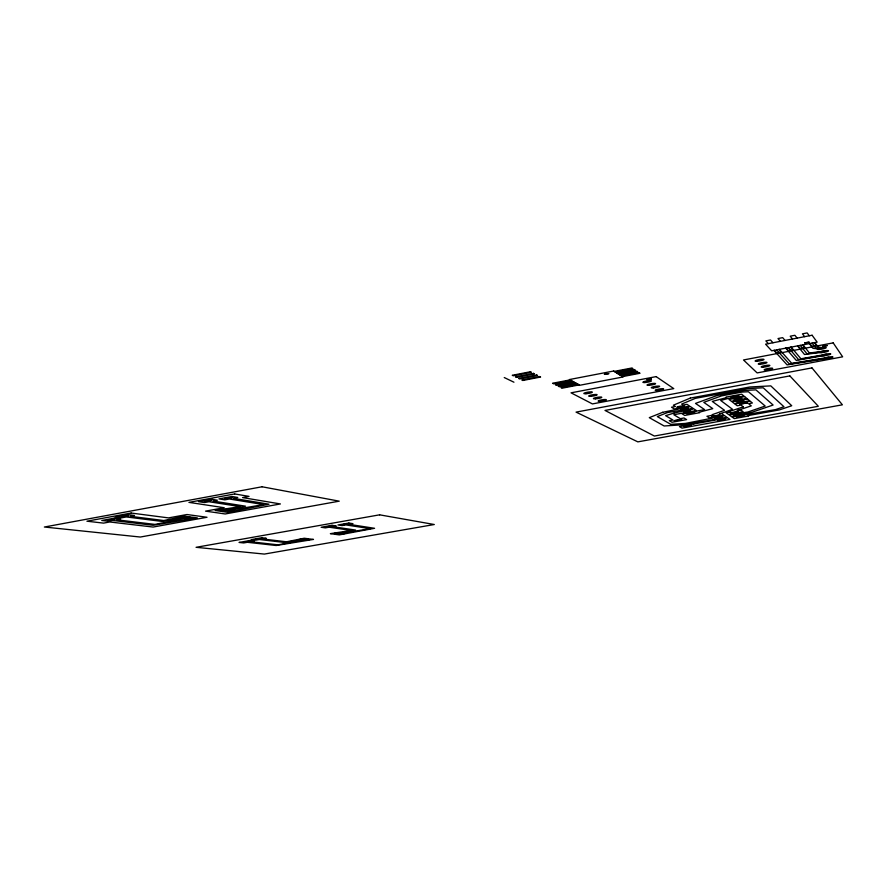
<?xml version="1.0" encoding="UTF-8"?>
<svg xmlns="http://www.w3.org/2000/svg" width="887" height="887" viewBox="0 0 887 887"><rect width="100%" height="100%" fill="white"/><g stroke="black" fill="none" stroke-linecap="round" stroke-linejoin="round"><path stroke-width="1.33" d="M255.766 539.34L261.565 538.575L255.778 539.363M570.053 379.891L552.579 383.262L553.676 383.827L571.117 380.468M614.17 371.398L631.976 367.972L632.908 368.582L615.134 372.008M572.814 381.399L555.428 384.736L556.515 385.302L573.856 381.964M616.676 372.961L634.382 369.557L635.303 370.167L617.629 373.56M575.53 382.885L558.245 386.2L559.32 386.754L576.572 383.45M619.148 374.514L636.755 371.132L637.664 371.731L620.091 375.101M578.224 384.348L561.027 387.641L562.092 388.196L579.244 384.903M621.587 376.033L639.106 372.684L640.004 373.272L622.53 376.62M826.296 354.301L800.928 358.78L791.149 347.105M826.351 354.711L798.588 359.612L788.432 347.626M826.418 355.122L796.271 360.432L785.705 348.147M828.757 357.317L791.736 363.326L779.363 349.356M828.591 357.76L789.419 364.113L776.646 349.877M828.414 358.193L787.113 364.901L773.93 350.398M824.81 351.052L809.421 353.004L802.99 344.843M824.067 351.596L806.959 353.758L800.251 345.365M823.336 352.128L804.509 354.512L797.524 345.886M821.739 348.403L815.596 347.726L812.115 343.103M819.388 349.023L812.958 348.325L809.376 343.624M824.09 347.782L818.235 347.127L814.865 342.582M504.248 377.54L513.939 382.208M768.342 343.646L765.847 340.896L770.515 339.987L772.965 342.759M774.384 350.31L776.724 352.893L781.203 352.039L778.908 349.445M780.383 341.329L777.999 338.546L782.689 337.648L785.028 340.442M786.159 348.059L788.399 350.664L792.889 349.811L790.694 347.194M792.479 339.011L790.206 336.195L794.907 335.286L797.136 338.113M797.978 345.808L800.107 348.436L804.62 347.571L802.535 344.932M804.609 336.672L802.447 333.834L807.17 332.924L809.288 335.774M809.831 343.535L811.849 346.196L816.384 345.331L814.399 342.659M683.677 411.679C693.102 412.222 692.869 408.342 683.744 411.59M684.243 426.625L691.494 425.472L684.298 426.547M822.792 346.307L827.327 345.52L822.792 346.307M687.048 413.808L694.643 412.61L687.048 413.808M688.002 408.275C678.899 411.878 678.5 407.632 688.002 408.319M711.784 416.336L719.224 415.149L711.806 416.291M714.889 418.431L722.251 417.267L714.911 418.387M177.766 518.03L184.529 517.21L177.788 517.997M717.938 420.482L725.222 419.329L717.96 420.449M185.039 518.984L191.747 518.174L185.039 518.984M604.424 374.27L608.937 373.593L604.468 374.203M730.921 412.832L738.383 411.646L730.921 412.832M733.848 414.961L741.244 413.797L733.915 414.883M736.986 401.844C746.333 402.443 746.322 398.44 737.064 401.756M325.751 526.978L331.583 526.213L325.751 526.978M736.72 417.056L744.038 415.903L736.787 416.979M739.858 404.095L747.541 402.875L739.858 404.095M204.387 501.332L211.505 500.479L204.465 501.255M334.82 533.375L340.431 532.632L334.876 533.331M339.799 534.063L345.365 533.331L339.81 534.041M342.548 524.694L348.38 523.929L342.57 524.672M220.808 510.18L227.582 509.36L220.83 510.147M224.843 498.583L231.939 497.729L224.843 498.583M647.067 379.691L651.424 379.015L647.067 379.691M227.759 511.211L234.478 510.402L227.759 511.211M804.675 342.903L809.277 342.16L804.731 342.837M107.782 520.104L114.822 519.316L107.782 520.104M121.441 516.578L128.504 515.757L121.475 516.544M243.77 542.101L249.524 541.392L243.836 542.057M674.253 420.671L681.693 419.562L674.297 420.626M298.331 539.751L303.897 539.03L298.354 539.728M303.531 540.394L309.064 539.706L303.565 540.371M712.483 414.573L711.64 415.426L706.939 416.291L709.378 417.91L724.014 415.238L721.685 413.586L719.424 414.007L732.518 409.295L720.654 400.436L727.828 398.54L744.038 396.112L741.72 394.205L725.998 397.121L726.608 397.598L712.272 401.412L724.557 410.315L712.483 414.573M690.341 398.075L673.355 405.204L675.395 406.512L671.537 407.222L674.397 409.007L689.742 406.168L687.004 404.35L683.134 405.071L681.637 404.095L695.419 398.341L747.63 388.617L763.23 387.785L783.953 406.734L775.56 409.594L732.019 417.023L734.236 418.609L748.683 415.981L748.151 415.582L779.54 409.872L791.736 405.736L770.803 385.878L749.803 386.998L690.341 398.075M662.678 412.311L649.273 417.655L664.141 425.982L683.7 424.729L726.985 417.333L724.701 415.726L685.396 423.409L670.794 424.341L657.322 416.591L667.523 412.544L693.102 408.386L690.419 406.612L662.678 412.311M716.973 395.535L695.497 403.408L704.588 409.606L682.014 413.763L684.697 415.438L699.621 412.699L698.989 412.278L712.771 408.641L703.801 402.354L721.519 395.879L741.987 392.087L748.417 391.732L765.204 406.035L747.952 411.989L729.103 414.916L731.354 416.546L752.043 412.255L773.098 405.026L755.901 389.848L744.115 390.491L716.973 395.535M743.284 406.856L729.103 411.579L729.813 412.1L726.12 412.777L728.415 414.429L743.14 411.734L740.944 410.06L737.03 410.592L751.278 405.869L748.595 403.696L752.398 402.997L750.214 401.201L734.935 404.017L737.23 405.78L741.011 405.082L743.284 406.856M674.242 412.987L665.627 415.681L672.945 420.006L669.264 420.671L672.002 422.267L686.616 419.595L683.988 417.977L680.296 418.653L673.821 414.717L696.395 410.559L693.767 408.818L674.242 412.987M530.393 371.753L512.265 375.29L513.263 375.789L531.357 372.252L530.393 371.753M533.519 373.372L515.491 376.886L516.478 377.374L534.473 373.87L533.519 373.372M536.602 374.979L518.684 378.461L519.66 378.937L537.544 375.467L536.602 374.979M539.651 376.554L521.833 380.013L522.798 380.49L540.582 377.042L539.651 376.554M613.582 371.032L569.41 379.547L579.865 385.246L623.084 376.964L613.582 371.032M812.093 335.242L765.57 344.178L771.679 350.831L817.149 342.138L812.093 335.242M656.136 376.609L571.04 392.83L592.416 403.918L673.754 388.606L656.136 376.609M833.192 342.881L743.494 359.967L757.132 372.906L842.65 356.818L833.192 342.881M811.982 367.905L576.062 412.122L637.842 441.87L842.395 404.816L811.982 367.905M789.851 375.9L605.012 410.437L654.384 436.038L818.324 406.279L789.851 375.9M744.603 396.589L729.036 399.472L731.42 401.312L746.876 398.451L744.603 396.589M262.064 486.775L44.35 527.022L140.323 537.034L339.233 501.166L262.064 486.775M747.442 398.917L732.019 401.767L734.358 403.563L749.659 400.747L747.442 398.917M131.132 513.041L86.915 521.201L103.557 523.119L109.733 521.977L153.085 527.055L207.015 517.265L186.98 514.527L168.53 517.897L131.132 513.041M234.667 493.937L188.931 502.375L224.234 507.73L205.551 511.134L225.198 513.972L280.403 503.949L242.55 497.585L249.025 496.387L234.667 493.937M128.038 514.626L115.399 516.955L121.929 517.764L126.32 516.955L161.955 521.412L190.151 516.91L184.341 516.134L163.807 520.525L130.079 516.267L134.48 515.458L128.038 514.626M211.45 499.248L198.466 501.643L204.476 502.574L208.988 501.743L240.133 506.61L215.186 510.502L220.808 511.333L245.511 506.178L212.858 501.033L217.382 500.201L211.45 499.248M114.279 518.174L101.761 520.481L108.336 521.257L112.693 520.458L153.129 525.281L197.302 517.875L191.592 517.11L154.937 524.405L116.43 519.771L120.787 518.962L114.279 518.174M231.984 496.487L218.967 498.893L224.821 499.836L229.345 499.004L263.694 504.625L222.205 511.533L227.726 512.342L269.005 504.204L233.226 498.294L237.76 497.463L231.984 496.487M693.767 423.997L679.442 426.614L682.025 428.111L729.912 419.396L727.673 417.821L693.767 423.997M379.614 514.826L196.071 547.312L264.381 554.076L434.297 524.516L379.614 514.826M261.72 537.755L251.043 539.64L255.644 540.172L259.359 539.518L284.672 542.478L308.366 538.764L304.208 538.243L286.501 541.791L262.541 538.952L266.266 538.298L261.72 537.755M332.026 525.326L321.105 527.255L325.341 527.876L329.132 527.2L351.23 530.437L330.363 533.652L334.377 534.207L355.565 530.06L332.392 526.623L336.195 525.958L332.026 525.326M249.635 540.56L239.035 542.434L243.681 542.944L247.362 542.301L276.167 545.516L313.488 539.418L309.397 538.897L277.953 544.84L250.533 541.735L254.225 541.081L249.635 540.56M348.879 523.042L337.936 524.971L342.072 525.592L345.875 524.927L370.289 528.674L335.375 534.351L339.344 534.894L374.58 528.297L349.134 524.35L352.948 523.674L348.879 523.042M821.684 352.605A4.524 0.699 -10 0 0 828.525 350.853A4.524 0.699 -10 0 0 822.005 351.319A4.524 0.699 -10 0 0 821.684 352.605M763.319 367.163A4.402 0.676 -9.7 0 0 769.872 365.477A4.402 0.676 -9.7 0 0 763.397 365.954A4.402 0.676 -9.7 0 0 763.319 367.163M766.213 370.045A4.357 0.665 -9.7 0 0 772.71 368.382A4.357 0.665 -9.7 0 0 766.313 368.859A4.357 0.665 -9.7 0 0 766.213 370.045M819.333 349.434A4.579 0.721 -10.1 0 0 826.24 347.649A4.579 0.721 -10.1 0 0 819.643 348.114A4.579 0.721 -10.1 0 0 819.333 349.434M760.359 364.224A4.457 0.699 -9.7 0 0 766.978 362.517A4.457 0.699 -9.7 0 0 760.425 362.994A4.457 0.699 -9.7 0 0 760.359 364.224M757.321 361.22A4.502 0.71 -9.8 0 0 764.017 359.479A4.502 0.71 -9.8 0 0 757.376 359.956A4.502 0.71 -9.8 0 0 757.321 361.22M826.252 358.736A4.424 0.676 -10 0 0 832.948 357.04A4.424 0.676 -10 0 0 826.573 357.494A4.424 0.676 -10 0 0 826.252 358.736M823.99 355.709A4.479 0.687 -10 0 0 830.764 353.98A4.479 0.687 -10 0 0 824.322 354.445A4.479 0.687 -10 0 0 823.99 355.709M600.166 401.29A4.202 0.643 -8.9 0 0 606.375 399.782A4.202 0.643 -8.9 0 0 600.122 400.181A4.202 0.643 -8.9 0 0 600.166 401.29M644.86 382.541A4.391 0.699 -9.2 0 0 651.435 380.922A4.391 0.699 -9.2 0 0 645.004 381.31A4.391 0.699 -9.2 0 0 644.86 382.541M649.084 385.268A4.346 0.676 -9.2 0 0 655.593 383.672A4.346 0.676 -9.2 0 0 649.24 384.049A4.346 0.676 -9.2 0 0 649.084 385.268M595.543 398.828A4.247 0.654 -8.9 0 0 601.807 397.287A4.247 0.654 -8.9 0 0 595.487 397.686A4.247 0.654 -8.9 0 0 595.543 398.828M590.82 396.301A4.291 0.665 -8.9 0 0 597.139 394.737A4.291 0.665 -8.9 0 0 590.742 395.147A4.291 0.665 -8.9 0 0 590.82 396.301M585.985 393.728A4.335 0.687 -8.9 0 0 592.372 392.143A4.335 0.687 -8.9 0 0 585.897 392.542A4.335 0.687 -8.9 0 0 585.985 393.728M653.209 387.929A4.302 0.665 -9.2 0 0 659.662 386.355A4.302 0.665 -9.2 0 0 653.386 386.743A4.302 0.665 -9.2 0 0 653.209 387.929M657.256 390.535A4.258 0.643 -9.2 0 0 663.642 388.983A4.258 0.643 -9.2 0 0 657.433 389.371A4.258 0.643 -9.2 0 0 657.256 390.535M736.033 399.76A3.969 0.554 -9.5 0 0 741.909 398.318A3.969 0.554 -9.5 0 0 736.01 398.795A3.969 0.554 -9.5 0 0 736.033 399.76M733.083 397.431A4.014 0.565 -9.5 0 0 739.004 395.968A4.014 0.565 -9.5 0 0 733.039 396.445A4.014 0.565 -9.5 0 0 733.083 397.431M678.588 407.499A3.969 0.565 -9.2 0 0 684.576 406.091A3.969 0.565 -9.2 0 0 678.832 406.479A3.969 0.565 -9.2 0 0 678.588 407.499"/></g></svg>
